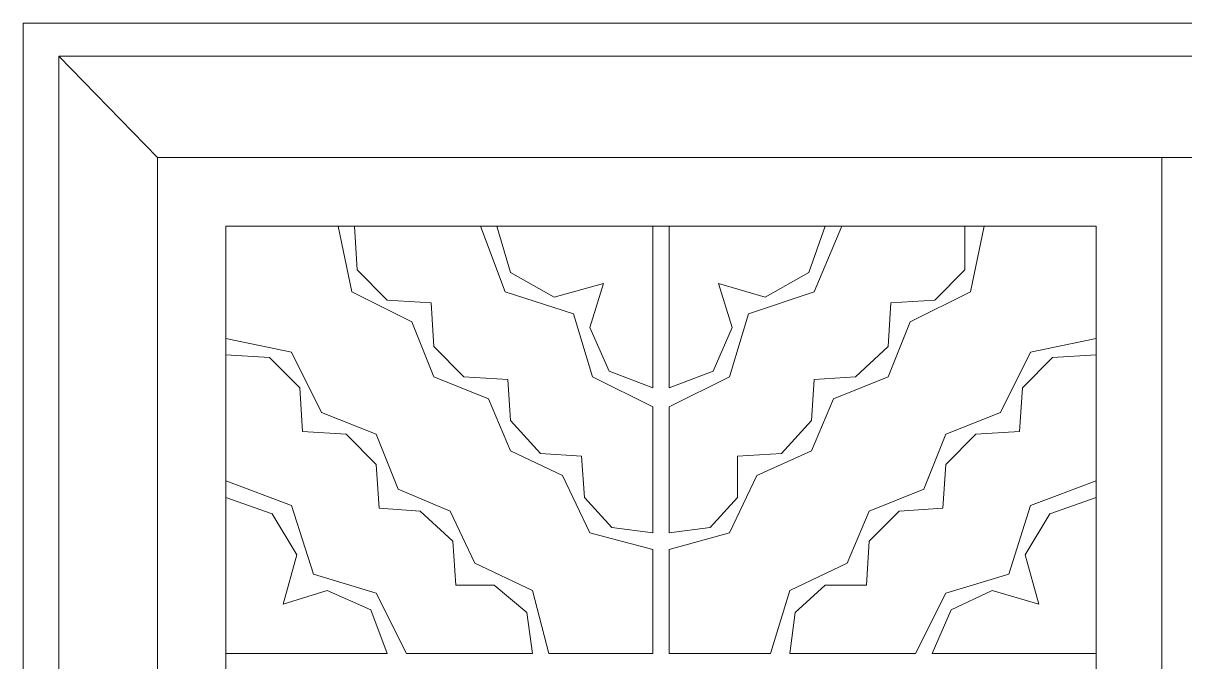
# Model space of a CAD drawing. Header units: centimetres. Extents: x -8.1 to 8.8, y -12.5 to 9.9.
# Drawn here: x -8.09 to 0.53, y 5.14 to 9.87 of the extents above; entities that cross this region are included whole.
import ezdxf

# ---------------------------------------------------------------- set-up
doc = ezdxf.new("R2010")
doc.units = ezdxf.units.CM
doc.header["$MEASUREMENT"] = 0
doc.layers.add('layer 1', color=7, linetype='Continuous')

msp = doc.modelspace()

# ---------------------------------------------------------------- linework, layer by layer
at = {"layer": 'layer 1', "color": 250, "lineweight": 0}
for points, knots in [([(-8.09356, 9.87273), (-8.09356, 9.87273), (8.82676, 9.87273), (8.82676, 9.87273), (8.82676, 9.87273), (8.82676, 9.87273), (8.82676, -12.53196), (8.82676, -12.53196), (8.82676, -12.53196), (8.82676, -12.53196), (-8.09356, -12.53196), (-8.09356, -12.53196), (-8.09356, -12.53196), (-8.09356, -12.53196), (-8.09356, 9.87273), (-8.09356, 9.87273)], [0, 0, 0, 0, 0.25, 0.25, 0.25, 0.25, 0.5, 0.5, 0.5, 0.5, 0.75, 0.75, 0.75, 0.75, 1, 1, 1, 1]), ([(-7.82967, 9.62893), (-7.82967, 9.62893), (8.56261, 9.62893), (8.56261, 9.62893), (8.56261, 9.62893), (8.56261, 9.62893), (8.56261, -12.28817), (8.56261, -12.28817), (8.56261, -12.28817), (8.56261, -12.28817), (-7.82967, -12.28817), (-7.82967, -12.28817), (-7.82967, -12.28817), (-7.82967, -12.28817), (-7.82967, 9.62893), (-7.82967, 9.62893)], [0, 0, 0, 0, 0.25, 0.25, 0.25, 0.25, 0.5, 0.5, 0.5, 0.5, 0.75, 0.75, 0.75, 0.75, 1, 1, 1, 1]), ([(-7.09828, 8.87744), (-7.09828, 8.87744), (7.83122, 8.87744), (7.83122, 8.87744), (7.83122, 8.87744), (7.83122, 8.87744), (7.83122, -11.53668), (7.83122, -11.53668), (7.83122, -11.53668), (7.83122, -11.53668), (-7.09828, -11.53668), (-7.09828, -11.53668), (-7.09828, -11.53668), (-7.09828, -11.53668), (-7.09828, 8.87744), (-7.09828, 8.87744)], [0, 0, 0, 0, 0.25, 0.25, 0.25, 0.25, 0.5, 0.5, 0.5, 0.5, 0.75, 0.75, 0.75, 0.75, 1, 1, 1, 1]), ([(-6.59059, -11.02873), (-6.59059, -11.02873), (-6.59059, 8.36949), (-6.59059, 8.36949), (-6.59059, 8.36949), (-6.59059, 8.36949), (-0.13104, 8.36949), (-0.13104, 8.36949), (-0.13104, 8.36949), (-0.13104, 8.36949), (-0.13104, -11.02873), (-0.13104, -11.02873), (-0.13104, -11.02873), (-0.13104, -11.02873), (-6.59059, -11.02873), (-6.59059, -11.02873)], [0, 0, 0, 0, 0.25, 0.25, 0.25, 0.25, 0.5, 0.5, 0.5, 0.5, 0.75, 0.75, 0.75, 0.75, 1, 1, 1, 1]), ([(-5.75766, 8.36949), (-5.75766, 8.36949), (-5.65613, 7.88216), (-5.65613, 7.88216), (-5.65613, 7.88216), (-5.65613, 7.88216), (-5.20925, 7.65873), (-5.20925, 7.65873)], [0, 0, 0, 0, 0.5, 0.5, 0.5, 0.5, 1, 1, 1, 1]), ([(-5.63577, 8.36949), (-5.63577, 8.36949), (-5.61567, 8.04452), (-5.61567, 8.04452), (-5.61567, 8.04452), (-5.61567, 8.04452), (-5.39223, 7.82108), (-5.39223, 7.82108), (-5.39223, 7.82108), (-5.39223, 7.82108), (-5.067, 7.80098), (-5.067, 7.80098)], [0, 0, 0, 0, 0.3333333, 0.3333333, 0.3333333, 0.3333333, 0.6666667, 0.6666667, 0.6666667, 0.6666667, 1, 1, 1, 1]), ([(-4.70156, 8.36949), (-4.70156, 8.36949), (-4.51858, 7.88216), (-4.51858, 7.88216), (-4.51858, 7.88216), (-4.51858, 7.88216), (-4.01089, 7.71954), (-4.01089, 7.71954)], [0, 0, 0, 0, 0.5, 0.5, 0.5, 0.5, 1, 1, 1, 1]), ([(-4.57966, 8.36949), (-4.57966, 8.36949), (-4.47813, 8.02442), (-4.47813, 8.02442), (-4.47813, 8.02442), (-4.47813, 8.02442), (-4.15315, 7.84144), (-4.15315, 7.84144), (-4.15315, 7.84144), (-4.15315, 7.84144), (-3.78746, 7.94298), (-3.78746, 7.94298)], [0, 0, 0, 0, 0.3333333, 0.3333333, 0.3333333, 0.3333333, 0.6666667, 0.6666667, 0.6666667, 0.6666667, 1, 1, 1, 1]), ([(-3.29987, 5.97278), (-3.29987, 5.97278), (-2.85299, 6.09467), (-2.85299, 6.09467), (-2.85299, 6.09467), (-2.85299, 6.09467), (-2.64992, 6.52119), (-2.64992, 6.52119), (-2.64992, 6.52119), (-2.64992, 6.52119), (-2.24377, 6.7039), (-2.24377, 6.7039), (-2.24377, 6.7039), (-2.24377, 6.7039), (-2.08115, 7.08996), (-2.08115, 7.08996), (-2.08115, 7.08996), (-2.08115, 7.08996), (-1.675, 7.25231), (-1.675, 7.25231), (-1.675, 7.25231), (-1.675, 7.25231), (-1.51238, 7.65873), (-1.51238, 7.65873), (-1.51238, 7.65873), (-1.51238, 7.65873), (-1.06551, 7.88216), (-1.06551, 7.88216), (-1.06551, 7.88216), (-1.06551, 7.88216), (-0.96397, 8.36949), (-0.96397, 8.36949)], [0, 0, 0, 0, 0.125, 0.125, 0.125, 0.125, 0.25, 0.25, 0.25, 0.25, 0.375, 0.375, 0.375, 0.375, 0.5, 0.5, 0.5, 0.5, 0.625, 0.625, 0.625, 0.625, 0.75, 0.75, 0.75, 0.75, 0.875, 0.875, 0.875, 0.875, 1, 1, 1, 1]), ([(-3.29987, 6.09467), (-3.29987, 6.09467), (-2.99525, 6.13513), (-2.99525, 6.13513), (-2.99525, 6.13513), (-2.99525, 6.13513), (-2.79218, 6.35857), (-2.79218, 6.35857), (-2.79218, 6.35857), (-2.79218, 6.35857), (-2.79218, 6.66344), (-2.79218, 6.66344), (-2.79218, 6.66344), (-2.79218, 6.66344), (-2.4672, 6.6838), (-2.4672, 6.6838), (-2.4672, 6.6838), (-2.4672, 6.6838), (-2.24377, 6.92734), (-2.24377, 6.92734), (-2.24377, 6.92734), (-2.24377, 6.92734), (-2.22341, 7.23221), (-2.22341, 7.23221), (-2.22341, 7.23221), (-2.22341, 7.23221), (-1.91879, 7.25231), (-1.91879, 7.25231), (-1.91879, 7.25231), (-1.91879, 7.25231), (-1.675, 7.47575), (-1.675, 7.47575), (-1.675, 7.47575), (-1.675, 7.47575), (-1.65464, 7.80098), (-1.65464, 7.80098), (-1.65464, 7.80098), (-1.65464, 7.80098), (-1.32966, 7.82108), (-1.32966, 7.82108), (-1.32966, 7.82108), (-1.32966, 7.82108), (-1.10622, 8.04452), (-1.10622, 8.04452), (-1.10622, 8.04452), (-1.10622, 8.04452), (-1.10622, 8.36949), (-1.10622, 8.36949)], [0, 0, 0, 0, 0.0833333, 0.0833333, 0.0833333, 0.0833333, 0.1666667, 0.1666667, 0.1666667, 0.1666667, 0.25, 0.25, 0.25, 0.25, 0.3333333, 0.3333333, 0.3333333, 0.3333333, 0.4166667, 0.4166667, 0.4166667, 0.4166667, 0.5, 0.5, 0.5, 0.5, 0.5833333, 0.5833333, 0.5833333, 0.5833333, 0.6666667, 0.6666667, 0.6666667, 0.6666667, 0.75, 0.75, 0.75, 0.75, 0.8333333, 0.8333333, 0.8333333, 0.8333333, 0.9166667, 0.9166667, 0.9166667, 0.9166667, 1, 1, 1, 1]), ([(-3.29987, 7.02888), (-3.29987, 7.02888), (-2.85299, 7.25231), (-2.85299, 7.25231), (-2.85299, 7.25231), (-2.85299, 7.25231), (-2.71074, 7.71954), (-2.71074, 7.71954), (-2.71074, 7.71954), (-2.71074, 7.71954), (-2.22341, 7.88216), (-2.22341, 7.88216), (-2.22341, 7.88216), (-2.22341, 7.88216), (-2.02033, 8.36949), (-2.02033, 8.36949)], [0, 0, 0, 0, 0.25, 0.25, 0.25, 0.25, 0.5, 0.5, 0.5, 0.5, 0.75, 0.75, 0.75, 0.75, 1, 1, 1, 1]), ([(-3.29987, 7.17113), (-3.29987, 7.17113), (-2.97489, 7.29303), (-2.97489, 7.29303), (-2.97489, 7.29303), (-2.97489, 7.29303), (-2.83263, 7.61801), (-2.83263, 7.61801), (-2.83263, 7.61801), (-2.83263, 7.61801), (-2.93417, 7.94298), (-2.93417, 7.94298), (-2.93417, 7.94298), (-2.93417, 7.94298), (-2.5891, 7.84144), (-2.5891, 7.84144), (-2.5891, 7.84144), (-2.5891, 7.84144), (-2.26386, 8.02442), (-2.26386, 8.02442), (-2.26386, 8.02442), (-2.26386, 8.02442), (-2.14223, 8.36949), (-2.14223, 8.36949)], [0, 0, 0, 0, 0.1666667, 0.1666667, 0.1666667, 0.1666667, 0.3333333, 0.3333333, 0.3333333, 0.3333333, 0.5, 0.5, 0.5, 0.5, 0.6666667, 0.6666667, 0.6666667, 0.6666667, 0.8333333, 0.8333333, 0.8333333, 0.8333333, 1, 1, 1, 1]), ([(-3.78746, 7.94298), (-3.78746, 7.94298), (-3.889, 7.61801), (-3.889, 7.61801), (-3.889, 7.61801), (-3.889, 7.61801), (-3.74674, 7.29303), (-3.74674, 7.29303), (-3.74674, 7.29303), (-3.74674, 7.29303), (-3.42176, 7.17113), (-3.42176, 7.17113)], [0, 0, 0, 0, 0.3333333, 0.3333333, 0.3333333, 0.3333333, 0.6666667, 0.6666667, 0.6666667, 0.6666667, 1, 1, 1, 1]), ([(-5.067, 7.80098), (-5.067, 7.80098), (-5.0469, 7.47575), (-5.0469, 7.47575), (-5.0469, 7.47575), (-5.0469, 7.47575), (-4.82346, 7.25231), (-4.82346, 7.25231), (-4.82346, 7.25231), (-4.82346, 7.25231), (-4.49822, 7.23221), (-4.49822, 7.23221)], [0, 0, 0, 0, 0.3333333, 0.3333333, 0.3333333, 0.3333333, 0.6666667, 0.6666667, 0.6666667, 0.6666667, 1, 1, 1, 1]), ([(-4.01089, 7.71954), (-4.01089, 7.71954), (-3.86864, 7.25231), (-3.86864, 7.25231), (-3.86864, 7.25231), (-3.86864, 7.25231), (-3.42176, 7.02888), (-3.42176, 7.02888)], [0, 0, 0, 0, 0.5, 0.5, 0.5, 0.5, 1, 1, 1, 1]), ([(-5.20925, 7.65873), (-5.20925, 7.65873), (-5.0469, 7.25231), (-5.0469, 7.25231), (-5.0469, 7.25231), (-5.0469, 7.25231), (-4.64048, 7.08996), (-4.64048, 7.08996)], [0, 0, 0, 0, 0.5, 0.5, 0.5, 0.5, 1, 1, 1, 1]), ([(-4.19361, 5.20093), (-4.19361, 5.20093), (-4.31551, 5.66816), (-4.31551, 5.66816), (-4.31551, 5.66816), (-4.31551, 5.66816), (-4.74202, 5.87124), (-4.74202, 5.87124), (-4.74202, 5.87124), (-4.74202, 5.87124), (-4.925, 6.25703), (-4.925, 6.25703), (-4.925, 6.25703), (-4.925, 6.25703), (-5.31079, 6.41965), (-5.31079, 6.41965), (-5.31079, 6.41965), (-5.31079, 6.41965), (-5.47341, 6.8258), (-5.47341, 6.8258), (-5.47341, 6.8258), (-5.47341, 6.8258), (-5.87956, 6.98842), (-5.87956, 6.98842), (-5.87956, 6.98842), (-5.87956, 6.98842), (-6.103, 7.43529), (-6.103, 7.43529), (-6.103, 7.43529), (-6.103, 7.43529), (-6.59059, 7.53683), (-6.59059, 7.53683)], [0, 0, 0, 0, 0.125, 0.125, 0.125, 0.125, 0.25, 0.25, 0.25, 0.25, 0.375, 0.375, 0.375, 0.375, 0.5, 0.5, 0.5, 0.5, 0.625, 0.625, 0.625, 0.625, 0.75, 0.75, 0.75, 0.75, 0.875, 0.875, 0.875, 0.875, 1, 1, 1, 1]), ([(-0.13104, 7.53683), (-0.13104, 7.53683), (-0.61863, 7.43529), (-0.61863, 7.43529), (-0.61863, 7.43529), (-0.61863, 7.43529), (-0.84207, 6.98842), (-0.84207, 6.98842)], [0, 0, 0, 0, 0.5, 0.5, 0.5, 0.5, 1, 1, 1, 1]), ([(-4.31551, 5.20093), (-4.31551, 5.20093), (-4.35623, 5.50554), (-4.35623, 5.50554), (-4.35623, 5.50554), (-4.35623, 5.50554), (-4.60002, 5.70862), (-4.60002, 5.70862), (-4.60002, 5.70862), (-4.60002, 5.70862), (-4.88428, 5.70862), (-4.88428, 5.70862), (-4.88428, 5.70862), (-4.88428, 5.70862), (-4.90464, 6.03359), (-4.90464, 6.03359), (-4.90464, 6.03359), (-4.90464, 6.03359), (-5.14843, 6.25703), (-5.14843, 6.25703), (-5.14843, 6.25703), (-5.14843, 6.25703), (-5.45305, 6.27739), (-5.45305, 6.27739), (-5.45305, 6.27739), (-5.45305, 6.27739), (-5.47341, 6.60236), (-5.47341, 6.60236), (-5.47341, 6.60236), (-5.47341, 6.60236), (-5.69684, 6.8258), (-5.69684, 6.8258), (-5.69684, 6.8258), (-5.69684, 6.8258), (-6.02182, 6.84616), (-6.02182, 6.84616), (-6.02182, 6.84616), (-6.02182, 6.84616), (-6.04218, 7.17113), (-6.04218, 7.17113), (-6.04218, 7.17113), (-6.04218, 7.17113), (-6.26561, 7.39457), (-6.26561, 7.39457), (-6.26561, 7.39457), (-6.26561, 7.39457), (-6.59059, 7.41493), (-6.59059, 7.41493)], [0, 0, 0, 0, 0.0833333, 0.0833333, 0.0833333, 0.0833333, 0.1666667, 0.1666667, 0.1666667, 0.1666667, 0.25, 0.25, 0.25, 0.25, 0.3333333, 0.3333333, 0.3333333, 0.3333333, 0.4166667, 0.4166667, 0.4166667, 0.4166667, 0.5, 0.5, 0.5, 0.5, 0.5833333, 0.5833333, 0.5833333, 0.5833333, 0.6666667, 0.6666667, 0.6666667, 0.6666667, 0.75, 0.75, 0.75, 0.75, 0.8333333, 0.8333333, 0.8333333, 0.8333333, 0.9166667, 0.9166667, 0.9166667, 0.9166667, 1, 1, 1, 1]), ([(-0.13104, 7.41493), (-0.13104, 7.41493), (-0.45628, 7.39457), (-0.45628, 7.39457), (-0.45628, 7.39457), (-0.45628, 7.39457), (-0.67971, 7.17113), (-0.67971, 7.17113), (-0.67971, 7.17113), (-0.67971, 7.17113), (-0.69981, 6.84616), (-0.69981, 6.84616)], [0, 0, 0, 0, 0.3333333, 0.3333333, 0.3333333, 0.3333333, 0.6666667, 0.6666667, 0.6666667, 0.6666667, 1, 1, 1, 1]), ([(-4.49822, 7.23221), (-4.49822, 7.23221), (-4.47813, 6.92734), (-4.47813, 6.92734), (-4.47813, 6.92734), (-4.47813, 6.92734), (-4.25469, 6.6838), (-4.25469, 6.6838), (-4.25469, 6.6838), (-4.25469, 6.6838), (-3.94981, 6.66344), (-3.94981, 6.66344)], [0, 0, 0, 0, 0.3333333, 0.3333333, 0.3333333, 0.3333333, 0.6666667, 0.6666667, 0.6666667, 0.6666667, 1, 1, 1, 1]), ([(-4.64048, 7.08996), (-4.64048, 7.08996), (-4.47813, 6.7039), (-4.47813, 6.7039), (-4.47813, 6.7039), (-4.47813, 6.7039), (-4.09207, 6.52119), (-4.09207, 6.52119)], [0, 0, 0, 0, 0.5, 0.5, 0.5, 0.5, 1, 1, 1, 1]), ([(-0.84207, 6.98842), (-0.84207, 6.98842), (-1.24848, 6.8258), (-1.24848, 6.8258), (-1.24848, 6.8258), (-1.24848, 6.8258), (-1.41084, 6.41965), (-1.41084, 6.41965)], [0, 0, 0, 0, 0.5, 0.5, 0.5, 0.5, 1, 1, 1, 1]), ([(-0.69981, 6.84616), (-0.69981, 6.84616), (-1.02479, 6.8258), (-1.02479, 6.8258), (-1.02479, 6.8258), (-1.02479, 6.8258), (-1.24848, 6.60236), (-1.24848, 6.60236), (-1.24848, 6.60236), (-1.24848, 6.60236), (-1.26858, 6.27739), (-1.26858, 6.27739)], [0, 0, 0, 0, 0.3333333, 0.3333333, 0.3333333, 0.3333333, 0.6666667, 0.6666667, 0.6666667, 0.6666667, 1, 1, 1, 1]), ([(-3.94981, 6.66344), (-3.94981, 6.66344), (-3.92972, 6.35857), (-3.92972, 6.35857), (-3.92972, 6.35857), (-3.92972, 6.35857), (-3.72638, 6.13513), (-3.72638, 6.13513), (-3.72638, 6.13513), (-3.72638, 6.13513), (-3.42176, 6.09467), (-3.42176, 6.09467)], [0, 0, 0, 0, 0.3333333, 0.3333333, 0.3333333, 0.3333333, 0.6666667, 0.6666667, 0.6666667, 0.6666667, 1, 1, 1, 1]), ([(-5.24997, 5.20093), (-5.24997, 5.20093), (-5.47341, 5.6478), (-5.47341, 5.6478), (-5.47341, 5.6478), (-5.47341, 5.6478), (-5.94064, 5.79006), (-5.94064, 5.79006), (-5.94064, 5.79006), (-5.94064, 5.79006), (-6.103, 6.29775), (-6.103, 6.29775), (-6.103, 6.29775), (-6.103, 6.29775), (-6.59059, 6.48047), (-6.59059, 6.48047)], [0, 0, 0, 0, 0.25, 0.25, 0.25, 0.25, 0.5, 0.5, 0.5, 0.5, 0.75, 0.75, 0.75, 0.75, 1, 1, 1, 1]), ([(-4.09207, 6.52119), (-4.09207, 6.52119), (-3.889, 6.09467), (-3.889, 6.09467), (-3.889, 6.09467), (-3.889, 6.09467), (-3.42176, 5.97278), (-3.42176, 5.97278)], [0, 0, 0, 0, 0.5, 0.5, 0.5, 0.5, 1, 1, 1, 1]), ([(-0.13104, 6.48047), (-0.13104, 6.48047), (-0.61863, 6.29775), (-0.61863, 6.29775), (-0.61863, 6.29775), (-0.61863, 6.29775), (-0.78125, 5.79006), (-0.78125, 5.79006)], [0, 0, 0, 0, 0.5, 0.5, 0.5, 0.5, 1, 1, 1, 1]), ([(-1.41084, 6.41965), (-1.41084, 6.41965), (-1.81699, 6.25703), (-1.81699, 6.25703), (-1.81699, 6.25703), (-1.81699, 6.25703), (-1.97961, 5.87124), (-1.97961, 5.87124)], [0, 0, 0, 0, 0.5, 0.5, 0.5, 0.5, 1, 1, 1, 1]), ([(-5.39223, 5.20093), (-5.39223, 5.20093), (-5.51387, 5.5259), (-5.51387, 5.5259), (-5.51387, 5.5259), (-5.51387, 5.5259), (-5.8391, 5.66816), (-5.8391, 5.66816), (-5.8391, 5.66816), (-5.8391, 5.66816), (-6.16408, 5.56662), (-6.16408, 5.56662), (-6.16408, 5.56662), (-6.16408, 5.56662), (-6.06254, 5.93206), (-6.06254, 5.93206), (-6.06254, 5.93206), (-6.06254, 5.93206), (-6.24526, 6.23693), (-6.24526, 6.23693), (-6.24526, 6.23693), (-6.24526, 6.23693), (-6.59059, 6.35857), (-6.59059, 6.35857)], [0, 0, 0, 0, 0.1666667, 0.1666667, 0.1666667, 0.1666667, 0.3333333, 0.3333333, 0.3333333, 0.3333333, 0.5, 0.5, 0.5, 0.5, 0.6666667, 0.6666667, 0.6666667, 0.6666667, 0.8333333, 0.8333333, 0.8333333, 0.8333333, 1, 1, 1, 1]), ([(-0.13104, 6.35857), (-0.13104, 6.35857), (-0.47638, 6.23693), (-0.47638, 6.23693), (-0.47638, 6.23693), (-0.47638, 6.23693), (-0.65935, 5.93206), (-0.65935, 5.93206), (-0.65935, 5.93206), (-0.65935, 5.93206), (-0.55781, 5.56662), (-0.55781, 5.56662)], [0, 0, 0, 0, 0.3333333, 0.3333333, 0.3333333, 0.3333333, 0.6666667, 0.6666667, 0.6666667, 0.6666667, 1, 1, 1, 1]), ([(-1.26858, 6.27739), (-1.26858, 6.27739), (-1.59356, 6.25703), (-1.59356, 6.25703), (-1.59356, 6.25703), (-1.59356, 6.25703), (-1.81699, 6.03359), (-1.81699, 6.03359), (-1.81699, 6.03359), (-1.81699, 6.03359), (-1.83735, 5.70862), (-1.83735, 5.70862)], [0, 0, 0, 0, 0.3333333, 0.3333333, 0.3333333, 0.3333333, 0.6666667, 0.6666667, 0.6666667, 0.6666667, 1, 1, 1, 1]), ([(-1.97961, 5.87124), (-1.97961, 5.87124), (-2.40612, 5.66816), (-2.40612, 5.66816), (-2.40612, 5.66816), (-2.40612, 5.66816), (-2.54838, 5.20093), (-2.54838, 5.20093)], [0, 0, 0, 0, 0.5, 0.5, 0.5, 0.5, 1, 1, 1, 1]), ([(-0.78125, 5.79006), (-0.78125, 5.79006), (-1.24848, 5.6478), (-1.24848, 5.6478), (-1.24848, 5.6478), (-1.24848, 5.6478), (-1.47192, 5.20093), (-1.47192, 5.20093)], [0, 0, 0, 0, 0.5, 0.5, 0.5, 0.5, 1, 1, 1, 1]), ([(-1.83735, 5.70862), (-1.83735, 5.70862), (-2.14223, 5.70862), (-2.14223, 5.70862), (-2.14223, 5.70862), (-2.14223, 5.70862), (-2.36566, 5.50554), (-2.36566, 5.50554), (-2.36566, 5.50554), (-2.36566, 5.50554), (-2.40612, 5.20093), (-2.40612, 5.20093)], [0, 0, 0, 0, 0.3333333, 0.3333333, 0.3333333, 0.3333333, 0.6666667, 0.6666667, 0.6666667, 0.6666667, 1, 1, 1, 1]), ([(-0.55781, 5.56662), (-0.55781, 5.56662), (-0.90315, 5.66816), (-0.90315, 5.66816), (-0.90315, 5.66816), (-0.90315, 5.66816), (-1.20776, 5.5259), (-1.20776, 5.5259), (-1.20776, 5.5259), (-1.20776, 5.5259), (-1.35002, 5.20093), (-1.35002, 5.20093)], [0, 0, 0, 0, 0.3333333, 0.3333333, 0.3333333, 0.3333333, 0.6666667, 0.6666667, 0.6666667, 0.6666667, 1, 1, 1, 1])]:
    msp.add_open_spline(points, degree=3, knots=knots, dxfattribs=at)
for points in [[(-7.09828, 8.87744), (-7.09828, 8.87744), (-7.82967, 9.62893), (-7.82967, 9.62893)], [(0.35629, 8.87744), (0.35629, 8.87744), (0.35629, -11.53668), (0.35629, -11.53668)], [(-3.42176, 7.17113), (-3.42176, 7.17113), (-3.42176, 8.36949), (-3.42176, 8.36949)], [(-3.29987, 7.17113), (-3.29987, 7.17113), (-3.29987, 8.36949), (-3.29987, 8.36949)], [(-3.42176, 6.09467), (-3.42176, 6.09467), (-3.42176, 7.02888), (-3.42176, 7.02888)], [(-3.29987, 6.09467), (-3.29987, 6.09467), (-3.29987, 7.02888), (-3.29987, 7.02888)], [(-3.42176, 5.20093), (-3.42176, 5.20093), (-3.42176, 5.97278), (-3.42176, 5.97278)], [(-3.29987, 5.20093), (-3.29987, 5.20093), (-3.29987, 5.97278), (-3.29987, 5.97278)], [(-6.59059, 5.20093), (-6.59059, 5.20093), (-5.39223, 5.20093), (-5.39223, 5.20093)], [(-5.24997, 5.20093), (-5.24997, 5.20093), (-4.31551, 5.20093), (-4.31551, 5.20093)], [(-4.19361, 5.20093), (-4.19361, 5.20093), (-3.42176, 5.20093), (-3.42176, 5.20093)], [(-3.29987, 5.20093), (-3.29987, 5.20093), (-2.54838, 5.20093), (-2.54838, 5.20093)], [(-2.40612, 5.20093), (-2.40612, 5.20093), (-1.47192, 5.20093), (-1.47192, 5.20093)], [(-1.35002, 5.20093), (-1.35002, 5.20093), (-0.13104, 5.20093), (-0.13104, 5.20093)]]:
    msp.add_open_spline(points, degree=3, dxfattribs=at)

doc.saveas('drawing.dxf')
